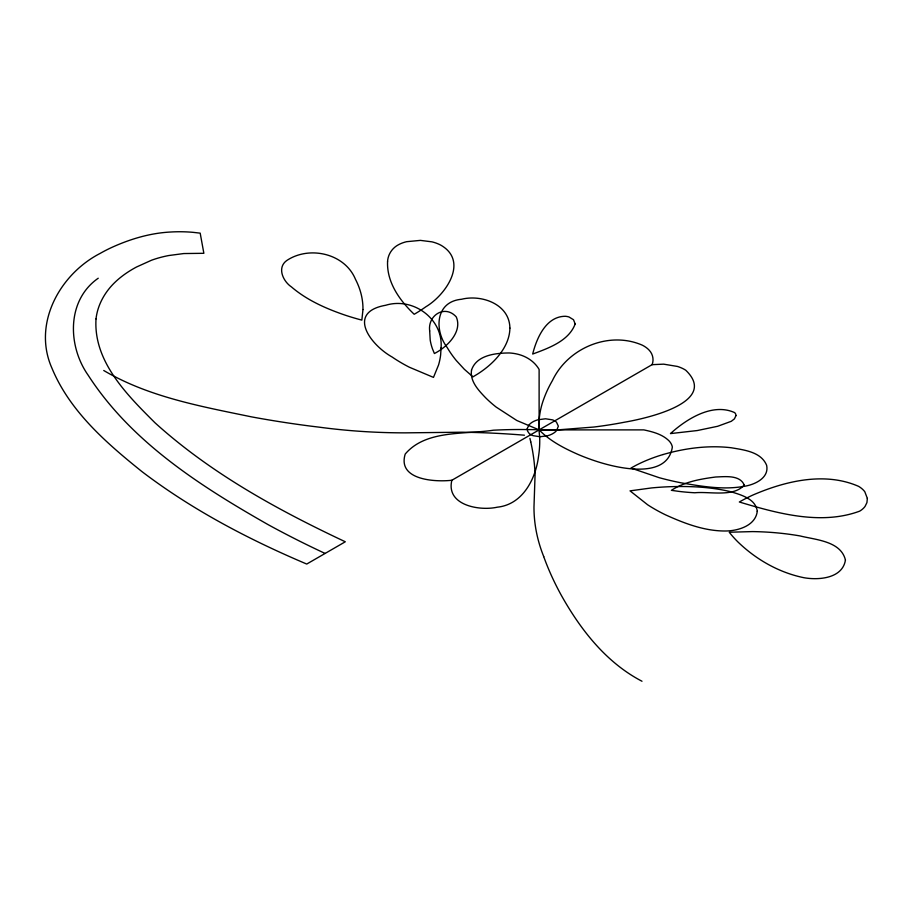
<?xml version="1.0" encoding="UTF-8"?>
<svg xmlns="http://www.w3.org/2000/svg" width="913" height="913" viewBox="0 0 913 913"><rect width="100%" height="100%" fill="white"/><g stroke="black" fill="none" stroke-linecap="round" stroke-linejoin="round"><path stroke-width="1.37" d="M451.855 480.261C445.727 505.243 479.325 511.189 497.231 507.194C522.624 504.615 535.68 479.108 538.533 456.329A294.956 170.286 0 0 0 539.617 436.037C537.86 423.301 539.446 410.268 544.045 398.262A272.702 157.447 0 0 1 552.422 380.595C567.772 347.99 609.074 330.552 642.444 345.24A30.757 17.758 0 0 1 649.006 350.01C652.772 353.788 654.119 359.688 652.087 364.664L451.855 480.261C435.136 482.19 397.155 480.112 405.212 454.058C425.846 429.658 464.58 434.645 493.305 430.217A294.956 170.286 0 0 1 528.456 429.589L558.003 429.863L593.872 427.033A272.702 157.447 0 0 0 624.492 422.205C643.345 418.976 719.9 402.987 685.731 370.221A30.757 17.758 0 0 0 677.457 366.444L663.671 364.161L652.087 364.664M98.239 278.225C66.501 300.32 67.539 345.993 88.219 375.3C131.324 442.052 200.506 486.173 268.239 524.713A945.469 545.86 0 0 0 325.108 553.438M662.998 454.548C685.024 448.18 708.317 445.065 731.199 447.747C743.821 449.915 761.088 451.741 766.623 465.288C769.374 477.841 754.994 484.529 744.848 486.207C723.861 490.133 702.405 486.492 681.646 482.92A202.252 116.761 0 0 1 659.14 477.67L630.963 468.061L635.893 465.368A130 75.06 0 0 1 662.998 454.548M524.416 435.193L518.356 434.714A531.526 306.871 0 0 0 462.035 432.214L405.429 432.853A378.165 218.333 0 0 1 319.596 427.216L311.287 426.2A677.457 391.129 0 0 1 251.623 416.887C201.168 406.433 148.693 397.064 103.74 370.495M641.987 681.246C606.472 662.781 580.896 630.13 561.621 595.869A677.457 391.129 0 0 1 545.495 561.415L543.703 556.622M529.928 438.366L530.761 441.869M530.75 441.869A531.526 306.871 0 0 1 535.086 474.383L533.979 507.069A378.165 218.333 0 0 0 543.749 556.622M387.557 261.78C386.781 282.482 399.837 300.651 414.194 314.277A160.814 92.852 0 0 0 425.869 306.768C445.373 295.196 468.928 261.814 441.253 245.403A30.471 17.598 0 0 0 431.963 241.842L420.414 240.381L406.605 241.694A26.488 15.293 0 0 0 398.353 244.81C392.099 248.108 387.82 254.693 387.557 261.78M867.35 498.418L866.928 502.607L865.079 506.384A26.488 15.293 0 0 1 859.669 511.154C820.97 525.489 777.431 513.414 739.347 502.002A160.814 92.852 0 0 1 752.358 495.268C785.009 481.083 824.667 471.462 858.642 486.378A30.471 17.598 0 0 1 864.805 491.742L867.35 498.418M429.681 330.951L430.194 339.978A139.187 80.367 0 0 0 432.557 349.086L434.405 353.525C446.902 347.214 462.674 332.001 456.295 316.959C445.088 304.291 427.546 315.122 429.681 330.951M441.059 348.001L440.637 354.917A180.82 104.402 0 0 1 438.548 364.995L433.481 377.389L409.355 367.22A169.464 97.839 0 0 1 392.076 356.983C370.541 344.931 345.89 312.257 385.72 305.262C413.03 296.851 443.433 318.842 441.059 348.001M362.975 309.53L361.845 320.109A192.335 111.044 0 0 1 345.148 315.156C325.975 308.594 306.939 300.217 291.43 286.91C283.121 281.364 276.753 267.749 286.693 260.559C309.119 245.437 344.737 253.278 355.454 279.275A178.8 103.226 0 0 1 362.929 306.711L362.975 309.53M96.025 318.899C93.274 361.48 127.158 395.009 154.97 422.765C210.789 473.311 277.541 509.888 345.308 541.774L306.734 564.051C248.678 539.423 192.278 509.899 141.983 471.622C106.444 443.079 69.879 411.364 51.995 368.304C32.229 324.024 59.653 274.277 100.11 253.426A145.293 83.882 0 0 1 112.653 247.035C130.958 238.807 150.542 233.032 170.685 232.016A87.568 50.557 0 0 1 192.917 232.324L200.187 233.146L203.861 253.3L183.787 253.552L168.734 255.537A78.461 45.296 0 0 0 151.444 260.262L136.516 267.007A120.55 69.605 0 0 0 115.677 281.649C105.2 291.407 97.634 304.543 96.025 318.899M509.888 328.109C509.796 339.533 503.828 350.033 496.387 358.364A130 75.06 0 0 1 477.647 374.01L472.98 376.852L464.363 369.309L456.34 360.589A202.252 116.761 0 0 1 447.244 347.591C434.063 330.312 435.273 301.598 461.567 299.259C481.665 294.237 509.659 304.223 509.888 328.109M527.292 428.494L527.531 431.039L529.084 433.344A11.721 6.768 0 0 0 533.112 435.672L540.028 436.745L547.503 435.775A18.968 10.956 0 0 0 556.656 430.491L558.345 426.166L556.496 422.183A11.721 6.768 0 0 0 552.456 419.854L545.552 418.782L538.065 419.752A18.968 10.956 0 0 0 528.912 425.036L527.292 428.494M575.167 323.944C568.902 341.006 548.519 348.184 532.678 354.05C536.673 338.13 546.008 316.412 565.215 316.275A9.86 5.695 0 0 1 569.039 317.005L573.512 319.733L575.167 323.944M757.265 511.291C755.599 525.363 739.051 530.544 726.862 530.978C705.35 531.492 684.67 523.526 665.383 514.772A169.464 97.839 0 0 1 647.659 504.798L630.038 490.863L651.494 487.941A180.82 104.402 0 0 1 668.967 486.743C689.829 486.024 710.965 486.857 731.302 491.867C741.322 494.937 755.873 498.966 757.265 511.291M845.438 560.068C842.528 578.454 818.801 580.348 803.999 577.724C779.097 572.668 756.01 559.509 737.841 541.866A192.335 111.044 0 0 1 729.236 532.233L752.46 531.594A178.8 103.226 0 0 1 799.982 535.92C815.651 539.868 840.919 541.021 845.438 560.068M471.53 370.073C469.75 381.178 478.458 390.262 485.488 397.634A176.643 101.982 0 0 0 496.17 407.084L516.815 420.494L539.115 429.886L643.825 429.886C652.886 431.826 662.633 434.291 669.309 441.15A28.68 16.56 0 0 1 672.345 447.028C667.3 480.466 616.172 467.97 594.979 460.848A176.643 101.982 0 0 1 578.602 454.674C564.36 448.431 550.094 441.127 539.115 429.886L539.115 369.434C534.915 362.141 527.588 357.051 519.6 354.712A28.68 16.56 0 0 0 509.42 352.966C495.862 352.989 476.483 355.043 471.53 370.073M735.969 415.598L734.417 418.873L731.302 421.292L717.664 426.28L697.27 430.548L670.462 433.595C686.759 418.816 712.619 402.576 734.634 412.608A9.86 5.695 0 0 1 735.901 414.81L735.969 415.598M744.198 484.986C733.961 497.471 709.367 491.274 694.839 492.769A139.187 80.367 0 0 1 679.067 491.411L671.375 490.338C684.51 481.779 700.465 478.983 715.746 476.997C724.933 476.7 739.872 474.657 744.198 484.986"/></g></svg>
